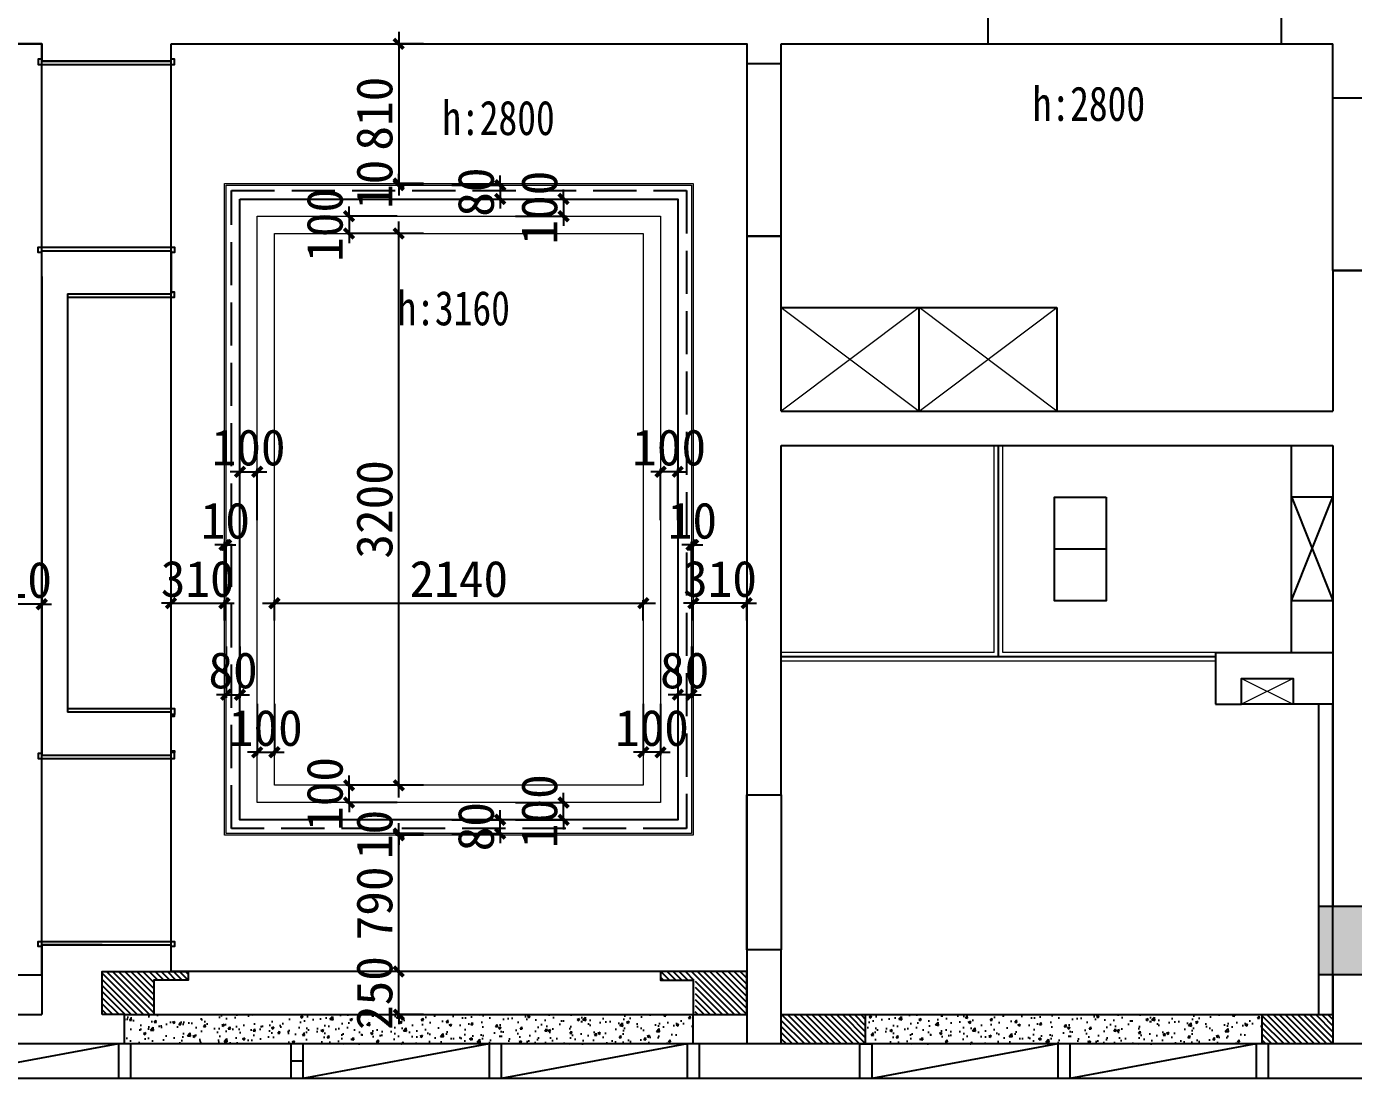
# Model space of a CAD drawing. Header units: millimetres. Extents: x 561810 to 956823, y -438984 to -391712.
# Drawn here: x 721708 to 729406, y -415003 to -408903 of the extents above; entities that cross this region are included whole.
import ezdxf

# ---------------------------------------------------------------- set-up
doc = ezdxf.new("R2010")
doc.units = ezdxf.units.MM
doc.header["$LTSCALE"] = 10
doc.header["$MEASUREMENT"] = 0
doc.linetypes.add('DASH', pattern=[0.35, 0.25, -0.1])
doc.layers.get('0').update_dxf_attribs({"linetype": 'CONTINUOUS'})
doc.layers.get('DEFPOINTS').update_dxf_attribs({"color": 1, "linetype": 'CONTINUOUS'})
for name, color, linetype in [('PUB_HATCH', 144, 'CONTINUOUS'), ('WALL', 7, 'CONTINUOUS'), ('WINDOW', 4, 'CONTINUOUS'), ('填充', 8, 'CONTINUOUS'), ('墙', 7, 'CONTINUOUS')]:
    doc.layers.add(name, color=color, linetype=linetype)
doc.layers.add('家居内线', color=251, linetype='CONTINUOUS', lineweight=13)
doc.layers.add('细线', color=250, linetype='CONTINUOUS', lineweight=5)
doc.styles.add('12', font='', dxfattribs={"width": 0.8})
doc.styles.add('施洛华标注样式', font='')
doc.styles.get('12').set_extended_font_data('SimSun')
doc.styles.get('施洛华标注样式').set_extended_font_data('SimSun')
doc.dimstyles.new('外标尺寸', dxfattribs={"dimscale": 70, "dimtxt": 3, "dimasz": 0.8, "dimexe": 0.25, "dimexo": 1, "dimgap": 0.5, "dimtad": 1, "dimdec": 0, "dimtxsty": '施洛华标注样式', "dimblk": 'ARCHTICK', "dimcen": 1.5, "dimdle": 1, "dimclrd": 250, "dimclre": 250, "dimclrt": 62, "dimadec": 0, "dimazin": 0, "dimtfac": 1, "dimtdec": 0, "dimtix": 1, "dimtmove": 1, "dimatfit": 3, "dimldrblk": 'ARCHTICK', "dimfxl": 0, "dimarcsym": 0})

# ---------------------------------------------------------------- blocks, each defined once
blk = doc.blocks.new('_ARCHTICK')
at = {"color": 0, "linetype": 'ByBlock', "const_width": 0.4}
blk.add_lwpolyline([(-0.5, -0.5), (0.5, 0.5)], dxfattribs=at)
blk = doc.blocks.new('*D301')
at = {"color": 250, "lineweight": -2}
for p, q in [((721486.3, -412346.4), (721486.3, -412235.1)), ((721796.3, -412346.4), (721796.3, -412235.1)), ((721486.3, -412252.6), (721430.3, -412252.6)), ((721796.3, -412252.6), (721486.3, -412252.6)), ((721796.3, -412252.6), (721852.3, -412252.6))]:
    blk.add_line(p, q, dxfattribs=at)
at = {"layer": 'DEFPOINTS', "color": 0}
for p in [(721486.3, -412252.6), (721486.3, -412416.4), (721796.3, -412416.4)]:
    blk.add_point(p, dxfattribs=at)
at = {"color": 250, "lineweight": -2, "xscale": 56, "yscale": 56, "zscale": 56}
blk.add_blockref('_ARCHTICK', (721486.3, -412252.6), dxfattribs=at)
at = {"color": 250, "lineweight": -2, "xscale": 56, "yscale": 56, "zscale": 56, "rotation": 180}
blk.add_blockref('_ARCHTICK', (721796.3, -412252.6), dxfattribs=at)
at = {"color": 62, "insert": (721641.3, -412112.6), "char_height": 210, "attachment_point": 5, "style": '施洛华标注样式'}
blk.add_mtext('310', dxfattribs=at)
blk = doc.blocks.new('*D318')
at = {"color": 250, "lineweight": -2}
for p, q in [((722546.3, -412346.4), (722546.3, -412229.2)), ((722856.3, -412346.4), (722856.3, -412229.2)), ((722546.3, -412246.7), (722490.3, -412246.7)), ((722546.3, -412246.7), (722856.3, -412246.7)), ((722856.3, -412246.7), (722912.3, -412246.7))]:
    blk.add_line(p, q, dxfattribs=at)
at = {"layer": 'DEFPOINTS', "color": 0}
for p in [(722856.3, -412246.7), (722546.3, -412416.4), (722856.3, -412416.4)]:
    blk.add_point(p, dxfattribs=at)
at = {"color": 250, "lineweight": -2, "xscale": 56, "yscale": 56, "zscale": 56}
blk.add_blockref('_ARCHTICK', (722546.3, -412246.7), dxfattribs=at)
at = {"color": 250, "lineweight": -2, "xscale": 56, "yscale": 56, "zscale": 56, "rotation": 180}
blk.add_blockref('_ARCHTICK', (722856.3, -412246.7), dxfattribs=at)
at = {"color": 62, "insert": (722701.3, -412106.7), "char_height": 210, "attachment_point": 5, "style": '施洛华标注样式'}
blk.add_mtext('310', dxfattribs=at)
blk = doc.blocks.new('*D319')
at = {"color": 250, "lineweight": -2}
for p, q in [((722856.3, -411909), (722800.3, -411909)), ((722856.3, -412189), (722856.3, -411891.5)), ((722856.3, -411909), (722866.3, -411909)), ((722866.3, -412189), (722866.3, -411891.5)), ((722866.3, -411909), (722922.3, -411909))]:
    blk.add_line(p, q, dxfattribs=at)
at = {"layer": 'DEFPOINTS', "color": 0}
for p in [(722866.3, -411909), (722856.3, -412416.4), (722866.3, -412416.4)]:
    blk.add_point(p, dxfattribs=at)
at = {"color": 250, "lineweight": -2, "xscale": 56, "yscale": 56, "zscale": 56}
blk.add_blockref('_ARCHTICK', (722856.3, -411909), dxfattribs=at)
at = {"color": 250, "lineweight": -2, "xscale": 56, "yscale": 56, "zscale": 56, "rotation": 180}
blk.add_blockref('_ARCHTICK', (722866.3, -411909), dxfattribs=at)
at = {"color": 62, "insert": (722861.3, -411769), "char_height": 210, "attachment_point": 5, "style": '施洛华标注样式'}
blk.add_mtext('10', dxfattribs=at)
blk = doc.blocks.new('*D320')
at = {"color": 250, "lineweight": -2}
for p, q in [((722866.3, -412497.3), (722866.3, -412794.8)), ((722946.3, -412497.3), (722946.3, -412794.8)), ((722866.3, -412777.3), (722810.3, -412777.3)), ((722866.3, -412777.3), (722946.3, -412777.3)), ((722946.3, -412777.3), (723002.3, -412777.3))]:
    blk.add_line(p, q, dxfattribs=at)
at = {"layer": 'DEFPOINTS', "color": 0}
for p in [(722866.3, -412416.4), (722946.3, -412416.4), (722946.3, -412777.3)]:
    blk.add_point(p, dxfattribs=at)
at = {"color": 250, "lineweight": -2, "xscale": 56, "yscale": 56, "zscale": 56}
blk.add_blockref('_ARCHTICK', (722866.3, -412777.3), dxfattribs=at)
at = {"color": 250, "lineweight": -2, "xscale": 56, "yscale": 56, "zscale": 56, "rotation": 180}
blk.add_blockref('_ARCHTICK', (722946.3, -412777.3), dxfattribs=at)
at = {"color": 62, "insert": (722906.3, -412637.3), "char_height": 210, "attachment_point": 5, "style": '施洛华标注样式'}
blk.add_mtext('80', dxfattribs=at)
blk = doc.blocks.new('*D321')
at = {"color": 250, "lineweight": -2}
for p, q in [((722946.3, -411484.7), (722890.3, -411484.7)), ((722946.3, -411764.7), (722946.3, -411467.2)), ((722946.3, -411484.7), (723046.3, -411484.7)), ((723046.3, -411764.7), (723046.3, -411467.2)), ((723046.3, -411484.7), (723102.3, -411484.7))]:
    blk.add_line(p, q, dxfattribs=at)
at = {"layer": 'DEFPOINTS', "color": 0}
for p in [(723046.3, -411484.7), (722946.3, -412416.4), (723046.3, -412416.4)]:
    blk.add_point(p, dxfattribs=at)
at = {"color": 250, "lineweight": -2, "xscale": 56, "yscale": 56, "zscale": 56}
blk.add_blockref('_ARCHTICK', (722946.3, -411484.7), dxfattribs=at)
at = {"color": 250, "lineweight": -2, "xscale": 56, "yscale": 56, "zscale": 56, "rotation": 180}
blk.add_blockref('_ARCHTICK', (723046.3, -411484.7), dxfattribs=at)
at = {"color": 62, "insert": (722996.3, -411344.7), "char_height": 210, "attachment_point": 5, "style": '施洛华标注样式'}
blk.add_mtext('100', dxfattribs=at)
blk = doc.blocks.new('*D322')
at = {"color": 250, "lineweight": -2}
for p, q in [((723046.3, -412831.1), (723046.3, -413128.6)), ((723146.3, -412831.1), (723146.3, -413128.6)), ((723046.3, -413111.1), (722990.3, -413111.1)), ((723046.3, -413111.1), (723146.3, -413111.1)), ((723146.3, -413111.1), (723202.3, -413111.1))]:
    blk.add_line(p, q, dxfattribs=at)
at = {"layer": 'DEFPOINTS', "color": 0}
for p in [(723046.3, -412416.4), (723146.3, -412416.4), (723146.3, -413111.1)]:
    blk.add_point(p, dxfattribs=at)
at = {"color": 250, "lineweight": -2, "xscale": 56, "yscale": 56, "zscale": 56}
blk.add_blockref('_ARCHTICK', (723046.3, -413111.1), dxfattribs=at)
at = {"color": 250, "lineweight": -2, "xscale": 56, "yscale": 56, "zscale": 56, "rotation": 180}
blk.add_blockref('_ARCHTICK', (723146.3, -413111.1), dxfattribs=at)
at = {"color": 62, "insert": (723096.3, -412971.1), "char_height": 210, "attachment_point": 5, "style": '施洛华标注样式'}
blk.add_mtext('100', dxfattribs=at)
blk = doc.blocks.new('*D323')
at = {"color": 250, "lineweight": -2}
for p, q in [((723146.3, -412346.4), (723146.3, -412229.2)), ((725286.3, -412346.4), (725286.3, -412229.2)), ((723076.3, -412246.7), (725356.3, -412246.7))]:
    blk.add_line(p, q, dxfattribs=at)
at = {"layer": 'DEFPOINTS', "color": 0}
for p in [(725286.3, -412246.7), (723146.3, -412416.4), (725286.3, -412416.4)]:
    blk.add_point(p, dxfattribs=at)
at = {"color": 250, "lineweight": -2, "xscale": 56, "yscale": 56, "zscale": 56, "rotation": 180}
blk.add_blockref('_ARCHTICK', (723146.3, -412246.7), dxfattribs=at)
at = {"color": 250, "lineweight": -2, "xscale": 56, "yscale": 56, "zscale": 56}
blk.add_blockref('_ARCHTICK', (725286.3, -412246.7), dxfattribs=at)
at = {"color": 62, "insert": (724216.3, -412106.7), "char_height": 210, "attachment_point": 5, "style": '施洛华标注样式'}
blk.add_mtext('2140', dxfattribs=at)
blk = doc.blocks.new('*D324')
at = {"color": 250, "lineweight": -2}
for p, q in [((725576.3, -412346.4), (725576.3, -412229.2)), ((725886.3, -412346.4), (725886.3, -412229.2)), ((725576.3, -412246.7), (725520.3, -412246.7)), ((725886.3, -412246.7), (725576.3, -412246.7)), ((725886.3, -412246.7), (725942.3, -412246.7))]:
    blk.add_line(p, q, dxfattribs=at)
at = {"layer": 'DEFPOINTS', "color": 0}
for p in [(725576.3, -412246.7), (725576.3, -412416.4), (725886.3, -412416.4)]:
    blk.add_point(p, dxfattribs=at)
at = {"color": 250, "lineweight": -2, "xscale": 56, "yscale": 56, "zscale": 56}
blk.add_blockref('_ARCHTICK', (725576.3, -412246.7), dxfattribs=at)
at = {"color": 250, "lineweight": -2, "xscale": 56, "yscale": 56, "zscale": 56, "rotation": 180}
blk.add_blockref('_ARCHTICK', (725886.3, -412246.7), dxfattribs=at)
at = {"color": 62, "insert": (725731.3, -412106.7), "char_height": 210, "attachment_point": 5, "style": '施洛华标注样式'}
blk.add_mtext('310', dxfattribs=at)
blk = doc.blocks.new('*D325')
at = {"color": 250, "lineweight": -2}
for p, q in [((725566.3, -411909), (725510.3, -411909)), ((725566.3, -412189), (725566.3, -411891.5)), ((725576.3, -411909), (725566.3, -411909)), ((725576.3, -412189), (725576.3, -411891.5)), ((725576.3, -411909), (725632.3, -411909))]:
    blk.add_line(p, q, dxfattribs=at)
at = {"layer": 'DEFPOINTS', "color": 0}
for p in [(725566.3, -411909), (725566.3, -412416.4), (725576.3, -412416.4)]:
    blk.add_point(p, dxfattribs=at)
at = {"color": 250, "lineweight": -2, "xscale": 56, "yscale": 56, "zscale": 56}
blk.add_blockref('_ARCHTICK', (725566.3, -411909), dxfattribs=at)
at = {"color": 250, "lineweight": -2, "xscale": 56, "yscale": 56, "zscale": 56, "rotation": 180}
blk.add_blockref('_ARCHTICK', (725576.3, -411909), dxfattribs=at)
at = {"color": 62, "insert": (725571.3, -411769), "char_height": 210, "attachment_point": 5, "style": '施洛华标注样式'}
blk.add_mtext('10', dxfattribs=at)
blk = doc.blocks.new('*D326')
at = {"color": 250, "lineweight": -2}
for p, q in [((725486.3, -412497.3), (725486.3, -412794.8)), ((725566.3, -412497.3), (725566.3, -412794.8)), ((725486.3, -412777.3), (725430.3, -412777.3)), ((725566.3, -412777.3), (725486.3, -412777.3)), ((725566.3, -412777.3), (725622.3, -412777.3))]:
    blk.add_line(p, q, dxfattribs=at)
at = {"layer": 'DEFPOINTS', "color": 0}
for p in [(725486.3, -412416.4), (725566.3, -412416.4), (725486.3, -412777.3)]:
    blk.add_point(p, dxfattribs=at)
at = {"color": 250, "lineweight": -2, "xscale": 56, "yscale": 56, "zscale": 56}
blk.add_blockref('_ARCHTICK', (725486.3, -412777.3), dxfattribs=at)
at = {"color": 250, "lineweight": -2, "xscale": 56, "yscale": 56, "zscale": 56, "rotation": 180}
blk.add_blockref('_ARCHTICK', (725566.3, -412777.3), dxfattribs=at)
at = {"color": 62, "insert": (725526.3, -412637.3), "char_height": 210, "attachment_point": 5, "style": '施洛华标注样式'}
blk.add_mtext('80', dxfattribs=at)
blk = doc.blocks.new('*D327')
at = {"color": 250, "lineweight": -2}
for p, q in [((725386.3, -411484.7), (725330.3, -411484.7)), ((725386.3, -411764.7), (725386.3, -411467.2)), ((725486.3, -411484.7), (725386.3, -411484.7)), ((725486.3, -411764.7), (725486.3, -411467.2)), ((725486.3, -411484.7), (725542.3, -411484.7))]:
    blk.add_line(p, q, dxfattribs=at)
at = {"layer": 'DEFPOINTS', "color": 0}
for p in [(725386.3, -411484.7), (725386.3, -412416.4), (725486.3, -412416.4)]:
    blk.add_point(p, dxfattribs=at)
at = {"color": 250, "lineweight": -2, "xscale": 56, "yscale": 56, "zscale": 56}
blk.add_blockref('_ARCHTICK', (725386.3, -411484.7), dxfattribs=at)
at = {"color": 250, "lineweight": -2, "xscale": 56, "yscale": 56, "zscale": 56, "rotation": 180}
blk.add_blockref('_ARCHTICK', (725486.3, -411484.7), dxfattribs=at)
at = {"color": 62, "insert": (725436.3, -411344.7), "char_height": 210, "attachment_point": 5, "style": '施洛华标注样式'}
blk.add_mtext('100', dxfattribs=at)
blk = doc.blocks.new('*D328')
at = {"color": 250, "lineweight": -2}
for p, q in [((725286.3, -412831.1), (725286.3, -413128.6)), ((725386.3, -412831.1), (725386.3, -413128.6)), ((725286.3, -413111.1), (725230.3, -413111.1)), ((725386.3, -413111.1), (725286.3, -413111.1)), ((725386.3, -413111.1), (725442.3, -413111.1))]:
    blk.add_line(p, q, dxfattribs=at)
at = {"layer": 'DEFPOINTS', "color": 0}
for p in [(725286.3, -412416.4), (725386.3, -412416.4), (725286.3, -413111.1)]:
    blk.add_point(p, dxfattribs=at)
at = {"color": 250, "lineweight": -2, "xscale": 56, "yscale": 56, "zscale": 56}
blk.add_blockref('_ARCHTICK', (725286.3, -413111.1), dxfattribs=at)
at = {"color": 250, "lineweight": -2, "xscale": 56, "yscale": 56, "zscale": 56, "rotation": 180}
blk.add_blockref('_ARCHTICK', (725386.3, -413111.1), dxfattribs=at)
at = {"color": 62, "insert": (725336.3, -412971.1), "char_height": 210, "attachment_point": 5, "style": '施洛华标注样式'}
blk.add_mtext('100', dxfattribs=at)
blk = doc.blocks.new('*D329')
at = {"color": 250, "lineweight": -2}
for p, q in [((724010.8, -414382.8), (723849.9, -414382.8)), ((723867.4, -414382.8), (723867.4, -414326.8)), ((723867.4, -414632.8), (723867.4, -414382.8)), ((724010.8, -414632.8), (723849.9, -414632.8)), ((723867.4, -414632.8), (723867.4, -414688.8))]:
    blk.add_line(p, q, dxfattribs=at)
at = {"layer": 'DEFPOINTS', "color": 0}
for p in [(723867.4, -414382.8), (724080.8, -414382.8), (724080.8, -414632.8)]:
    blk.add_point(p, dxfattribs=at)
at = {"color": 250, "lineweight": -2, "xscale": 56, "yscale": 56, "zscale": 56}
for p, rotation in [((723867.4, -414382.8), 270), ((723867.4, -414632.8), 90)]:
    blk.add_blockref('_ARCHTICK', p, dxfattribs=dict(at, rotation=rotation))
at = {"color": 62, "insert": (723727.4, -414507.8), "char_height": 210, "attachment_point": 5, "rotation": 90, "style": '施洛华标注样式'}
blk.add_mtext('250', dxfattribs=at)
blk = doc.blocks.new('*D330')
at = {"color": 250, "lineweight": -2}
for p, q in [((723867.4, -414452.8), (723867.4, -413522.8)), ((724010.8, -413592.8), (723849.9, -413592.8)), ((724010.8, -414382.8), (723849.9, -414382.8))]:
    blk.add_line(p, q, dxfattribs=at)
at = {"layer": 'DEFPOINTS', "color": 0}
for p in [(723867.4, -413592.8), (724080.8, -413592.8), (724080.8, -414382.8)]:
    blk.add_point(p, dxfattribs=at)
at = {"color": 250, "lineweight": -2, "xscale": 56, "yscale": 56, "zscale": 56}
for p, rotation in [((723867.4, -413592.8), 90), ((723867.4, -414382.8), 270)]:
    blk.add_blockref('_ARCHTICK', p, dxfattribs=dict(at, rotation=rotation))
at = {"color": 62, "insert": (723727.4, -413987.8), "char_height": 210, "attachment_point": 5, "rotation": 90, "style": '施洛华标注样式'}
blk.add_mtext('790', dxfattribs=at)
blk = doc.blocks.new('*D331')
at = {"color": 250, "lineweight": -2}
for p, q in [((723867.4, -413582.8), (723867.4, -413526.8)), ((724010.8, -413582.8), (723849.9, -413582.8)), ((724010.8, -413592.8), (723849.9, -413592.8)), ((723867.4, -413592.8), (723867.4, -413582.8)), ((723867.4, -413592.8), (723867.4, -413648.8))]:
    blk.add_line(p, q, dxfattribs=at)
at = {"layer": 'DEFPOINTS', "color": 0}
for p in [(723867.4, -413582.8), (724080.8, -413582.8), (724080.8, -413592.8)]:
    blk.add_point(p, dxfattribs=at)
at = {"color": 250, "lineweight": -2, "xscale": 56, "yscale": 56, "zscale": 56}
for p, rotation in [((723867.4, -413582.8), 270), ((723867.4, -413592.8), 90)]:
    blk.add_blockref('_ARCHTICK', p, dxfattribs=dict(at, rotation=rotation))
at = {"color": 62, "insert": (723727.4, -413587.8), "char_height": 210, "attachment_point": 5, "rotation": 90, "style": '施洛华标注样式'}
blk.add_mtext('10', dxfattribs=at)
blk = doc.blocks.new('*D332')
at = {"color": 250, "lineweight": -2}
for p, q in [((724455.8, -413502.8), (724455.8, -413446.8)), ((724175.8, -413502.8), (724473.3, -413502.8)), ((724455.8, -413582.8), (724455.8, -413502.8)), ((724175.8, -413582.8), (724473.3, -413582.8)), ((724455.8, -413582.8), (724455.8, -413638.8))]:
    blk.add_line(p, q, dxfattribs=at)
at = {"layer": 'DEFPOINTS', "color": 0}
for p in [(724080.8, -413502.8), (724455.8, -413502.8), (724080.8, -413582.8)]:
    blk.add_point(p, dxfattribs=at)
at = {"color": 250, "lineweight": -2, "xscale": 56, "yscale": 56, "zscale": 56}
for p, rotation in [((724455.8, -413502.8), 270), ((724455.8, -413582.8), 90)]:
    blk.add_blockref('_ARCHTICK', p, dxfattribs=dict(at, rotation=rotation))
at = {"color": 62, "insert": (724315.8, -413542.8), "char_height": 210, "attachment_point": 5, "rotation": 90, "style": '施洛华标注样式'}
blk.add_mtext('80', dxfattribs=at)
blk = doc.blocks.new('*D333')
at = {"color": 250, "lineweight": -2}
for p, q in [((724823.9, -413402.8), (724823.9, -413346.8)), ((724543.9, -413402.8), (724841.4, -413402.8)), ((724823.9, -413502.8), (724823.9, -413402.8)), ((724543.9, -413502.8), (724841.4, -413502.8)), ((724823.9, -413502.8), (724823.9, -413558.8))]:
    blk.add_line(p, q, dxfattribs=at)
at = {"layer": 'DEFPOINTS', "color": 0}
for p in [(724080.8, -413402.8), (724823.9, -413402.8), (724080.8, -413502.8)]:
    blk.add_point(p, dxfattribs=at)
at = {"color": 250, "lineweight": -2, "xscale": 56, "yscale": 56, "zscale": 56}
for p, rotation in [((724823.9, -413402.8), 270), ((724823.9, -413502.8), 90)]:
    blk.add_blockref('_ARCHTICK', p, dxfattribs=dict(at, rotation=rotation))
at = {"color": 62, "insert": (724683.9, -413452.8), "char_height": 210, "attachment_point": 5, "rotation": 90, "style": '施洛华标注样式'}
blk.add_mtext('100', dxfattribs=at)
blk = doc.blocks.new('*D334')
at = {"color": 250, "lineweight": -2}
for p, q in [((723859.1, -413302.8), (723561.6, -413302.8)), ((723579.1, -413302.8), (723579.1, -413246.8)), ((723579.1, -413402.8), (723579.1, -413302.8)), ((723859.1, -413402.8), (723561.6, -413402.8)), ((723579.1, -413402.8), (723579.1, -413458.8))]:
    blk.add_line(p, q, dxfattribs=at)
at = {"layer": 'DEFPOINTS', "color": 0}
for p in [(723579.1, -413302.8), (724080.8, -413302.8), (724080.8, -413402.8)]:
    blk.add_point(p, dxfattribs=at)
at = {"color": 250, "lineweight": -2, "xscale": 56, "yscale": 56, "zscale": 56}
for p, rotation in [((723579.1, -413302.8), 270), ((723579.1, -413402.8), 90)]:
    blk.add_blockref('_ARCHTICK', p, dxfattribs=dict(at, rotation=rotation))
at = {"color": 62, "insert": (723439.1, -413352.8), "char_height": 210, "attachment_point": 5, "rotation": 90, "style": '施洛华标注样式'}
blk.add_mtext('100', dxfattribs=at)
blk = doc.blocks.new('*D335')
at = {"color": 250, "lineweight": -2}
for p, q in [((723867.4, -413372.8), (723867.4, -410032.8)), ((724010.8, -410102.8), (723849.9, -410102.8)), ((724010.8, -413302.8), (723849.9, -413302.8))]:
    blk.add_line(p, q, dxfattribs=at)
at = {"layer": 'DEFPOINTS', "color": 0}
for p in [(723867.4, -410102.8), (724080.8, -410102.8), (724080.8, -413302.8)]:
    blk.add_point(p, dxfattribs=at)
at = {"color": 250, "lineweight": -2, "xscale": 56, "yscale": 56, "zscale": 56}
for p, rotation in [((723867.4, -410102.8), 90), ((723867.4, -413302.8), 270)]:
    blk.add_blockref('_ARCHTICK', p, dxfattribs=dict(at, rotation=rotation))
at = {"color": 62, "insert": (723727.4, -411702.8), "char_height": 210, "attachment_point": 5, "rotation": 90, "style": '施洛华标注样式'}
blk.add_mtext('3200', dxfattribs=at)
blk = doc.blocks.new('*D336')
at = {"color": 250, "lineweight": -2}
for p, q in [((723867.4, -408932.8), (723867.4, -409882.8)), ((724010.8, -409002.8), (723849.9, -409002.8)), ((724010.8, -409812.8), (723849.9, -409812.8))]:
    blk.add_line(p, q, dxfattribs=at)
at = {"layer": 'DEFPOINTS', "color": 0}
for p in [(724080.8, -409002.8), (723867.4, -409812.8), (724080.8, -409812.8)]:
    blk.add_point(p, dxfattribs=at)
at = {"color": 250, "lineweight": -2, "xscale": 56, "yscale": 56, "zscale": 56}
for p, rotation in [((723867.4, -409002.8), 90), ((723867.4, -409812.8), 270)]:
    blk.add_blockref('_ARCHTICK', p, dxfattribs=dict(at, rotation=rotation))
at = {"color": 62, "insert": (723727.4, -409407.8), "char_height": 210, "attachment_point": 5, "rotation": 90, "style": '施洛华标注样式'}
blk.add_mtext('810', dxfattribs=at)
blk = doc.blocks.new('*D337')
at = {"color": 250, "lineweight": -2}
for p, q in [((723867.4, -409812.8), (723867.4, -409756.8)), ((724010.8, -409812.8), (723849.9, -409812.8)), ((724010.8, -409822.8), (723849.9, -409822.8)), ((723867.4, -409812.8), (723867.4, -409822.8)), ((723867.4, -409822.8), (723867.4, -409878.8))]:
    blk.add_line(p, q, dxfattribs=at)
at = {"layer": 'DEFPOINTS', "color": 0}
for p in [(723867.4, -409822.8), (724080.8, -409812.8), (724080.8, -409822.8)]:
    blk.add_point(p, dxfattribs=at)
at = {"color": 250, "lineweight": -2, "xscale": 56, "yscale": 56, "zscale": 56}
for p, rotation in [((723867.4, -409812.8), 270), ((723867.4, -409822.8), 90)]:
    blk.add_blockref('_ARCHTICK', p, dxfattribs=dict(at, rotation=rotation))
at = {"color": 62, "insert": (723727.4, -409817.8), "char_height": 210, "attachment_point": 5, "rotation": 90, "style": '施洛华标注样式'}
blk.add_mtext('10', dxfattribs=at)
blk = doc.blocks.new('*D338')
at = {"color": 250, "lineweight": -2}
for p, q in [((724455.8, -409822.8), (724455.8, -409766.8)), ((724175.8, -409822.8), (724473.3, -409822.8)), ((724455.8, -409822.8), (724455.8, -409902.8)), ((724175.8, -409902.8), (724473.3, -409902.8)), ((724455.8, -409902.8), (724455.8, -409958.8))]:
    blk.add_line(p, q, dxfattribs=at)
at = {"layer": 'DEFPOINTS', "color": 0}
for p in [(724080.8, -409822.8), (724080.8, -409902.8), (724455.8, -409902.8)]:
    blk.add_point(p, dxfattribs=at)
at = {"color": 250, "lineweight": -2, "xscale": 56, "yscale": 56, "zscale": 56}
for p, rotation in [((724455.8, -409822.8), 270), ((724455.8, -409902.8), 90)]:
    blk.add_blockref('_ARCHTICK', p, dxfattribs=dict(at, rotation=rotation))
at = {"color": 62, "insert": (724315.8, -409862.8), "char_height": 210, "attachment_point": 5, "rotation": 90, "style": '施洛华标注样式'}
blk.add_mtext('80', dxfattribs=at)
blk = doc.blocks.new('*D339')
at = {"color": 250, "lineweight": -2}
for p, q in [((724823.9, -409902.8), (724823.9, -409846.8)), ((724543.9, -409902.8), (724841.4, -409902.8)), ((724823.9, -409902.8), (724823.9, -410002.8)), ((724543.9, -410002.8), (724841.4, -410002.8)), ((724823.9, -410002.8), (724823.9, -410058.8))]:
    blk.add_line(p, q, dxfattribs=at)
at = {"layer": 'DEFPOINTS', "color": 0}
for p in [(724080.8, -409902.8), (724080.8, -410002.8), (724823.9, -410002.8)]:
    blk.add_point(p, dxfattribs=at)
at = {"color": 250, "lineweight": -2, "xscale": 56, "yscale": 56, "zscale": 56}
for p, rotation in [((724823.9, -409902.8), 270), ((724823.9, -410002.8), 90)]:
    blk.add_blockref('_ARCHTICK', p, dxfattribs=dict(at, rotation=rotation))
at = {"color": 62, "insert": (724683.9, -409952.8), "char_height": 210, "attachment_point": 5, "rotation": 90, "style": '施洛华标注样式'}
blk.add_mtext('100', dxfattribs=at)
blk = doc.blocks.new('*D340')
at = {"color": 250, "lineweight": -2}
for p, q in [((723859.1, -410002.8), (723561.6, -410002.8)), ((723579.1, -410002.8), (723579.1, -409946.8)), ((723579.1, -410002.8), (723579.1, -410102.8)), ((723859.1, -410102.8), (723561.6, -410102.8)), ((723579.1, -410102.8), (723579.1, -410158.8))]:
    blk.add_line(p, q, dxfattribs=at)
at = {"layer": 'DEFPOINTS', "color": 0}
for p in [(724080.8, -410002.8), (723579.1, -410102.8), (724080.8, -410102.8)]:
    blk.add_point(p, dxfattribs=at)
at = {"color": 250, "lineweight": -2, "xscale": 56, "yscale": 56, "zscale": 56}
for p, rotation in [((723579.1, -410002.8), 270), ((723579.1, -410102.8), 90)]:
    blk.add_blockref('_ARCHTICK', p, dxfattribs=dict(at, rotation=rotation))
at = {"color": 62, "insert": (723439.1, -410052.8), "char_height": 210, "attachment_point": 5, "rotation": 90, "style": '施洛华标注样式'}
blk.add_mtext('100', dxfattribs=at)

msp = doc.modelspace()

# ---------------------------------------------------------------- hatches: boundary and pattern name
h = msp.add_hatch()
h.set_pattern_fill('ANSI31', color=250, scale=200, angle=-90, style=0)
h.set_pattern_definition([(315, (725886.275, -414632.755), (17.67767, 17.67767), [])])
h.paths.add_polyline_path([(722446.3, -414432.8), (722646.3, -414432.8), (722646.3, -414382.8), (722146.3, -414382.8), (722146.3, -414632.8), (722446.3, -414632.8)])
h.paths.add_polyline_path([(725886.3, -414382.8), (725386.3, -414382.8), (725386.3, -414432.8), (725586.3, -414432.8), (725586.3, -414632.8), (725886.3, -414632.8)])
h = msp.add_hatch()
h.set_pattern_fill('AR-CONC', color=250, scale=20, style=0)
h.set_pattern_definition([(50, (725576.28, -414802.76), (143.452, -12.5504), [15, -165]), (355, (725576.28, -414802.76), (-27.75, 150.4384), [12, -132]), (100.4514, (725588.23, -414803.8), (115.702, 137.888), [12.748, -140.2284]), (46.184, (725576.28, -414762.76), (213.448, -33.104), [22.5, -247.5]), (96.6356, (725594.06, -414765.51), (186.933, 194.824), [19.122, -210.343]), (351.184, (725576.28, -414762.76), (186.932, 194.824), [18, -198]), (21, (725596.28, -414772.76), (119.3814, -80.5238), [15, -165]), (326, (725596.28, -414772.76), (48.663, 145.03), [12, -132]), (71.4514, (725606.22, -414779.47), (168.0445, 64.506), [12.748, -140.2284]), (37.5, (725576.275, -414802.755), (2.432, 66.5788), [0, -130.4, 0, -134, 0, -132.5]), (7.5, (725576.275, -414802.755), (52.6139, 78.8823), [0, -76.4, 0, -127.4, 0, -50.5]), (327.5, (725531.675, -414802.755), (106.7645, -4.511), [0, -50, 0, -156, 0, -207]), (317.5, (725511.68, -414802.755), (116.6372, 20.021), [0, -65, 0, -103.6, 0, -147])])
h.paths.add_polyline_path([(725576.3, -414802.8), (725576.3, -414632.8), (722276.3, -414632.8), (722276.3, -414802.8), (722311.3, -414802.8)])
h = msp.add_hatch()
h.set_pattern_fill('ANSI31', color=250, scale=200, angle=-90, style=0)
h.set_pattern_definition([(315, (726576.275, -414802.755), (17.6777, 17.6777), [])])
h.paths.add_polyline_path([(726086.3, -414632.8), (726086.3, -414802.8), (726576.3, -414802.8), (726576.3, -414632.8)])
h = msp.add_hatch()
h.set_pattern_fill('AR-CONC', color=250, scale=20, style=0)
h.set_pattern_definition([(50, (728876.28, -414802.76), (143.452, -12.5504), [15, -165]), (355, (728876.28, -414802.76), (-27.75, 150.438), [12, -132]), (100.4514, (728888.23, -414803.8), (115.702, 137.888), [12.748, -140.228]), (46.184, (728876.28, -414762.76), (213.448, -33.104), [22.5, -247.5]), (96.636, (728894.06, -414765.51), (186.933, 194.824), [19.122, -210.343]), (351.184, (728876.28, -414762.76), (186.932, 194.824), [18, -198]), (21, (728896.28, -414772.76), (119.3814, -80.524), [15, -165]), (326, (728896.28, -414772.76), (48.663, 145.03), [12, -132]), (71.4514, (728906.22, -414779.47), (168.0445, 64.506), [12.748, -140.228]), (37.5, (728876.275, -414802.755), (2.432, 66.5788), [0, -130.4, 0, -134, 0, -132.5]), (7.5, (728876.275, -414802.755), (52.614, 78.8823), [0, -76.4, 0, -127.4, 0, -50.5]), (327.5, (728831.675, -414802.755), (106.7645, -4.511), [0, -50, 0, -156, 0, -207]), (317.5, (728811.68, -414802.755), (116.6372, 20.021), [0, -65, 0, -103.6, 0, -147])])
h.paths.add_polyline_path([(726576.3, -414632.8), (726576.3, -414802.8), (726611.3, -414802.8), (728876.3, -414802.8), (728876.3, -414632.8)])
h = msp.add_hatch()
h.set_pattern_fill('ANSI31', color=250, scale=200, angle=-90, style=0)
h.set_pattern_definition([(315, (729286.275, -414802.755), (17.6777, 17.6777), [])])
h.paths.add_polyline_path([(728876.3, -414632.8), (728876.3, -414802.8), (728911.3, -414802.8), (729286.3, -414802.8), (729286.3, -414632.8)])
at = {"layer": 'PUB_HATCH'}
h = msp.add_hatch(color=256, dxfattribs=at)
h.paths.add_polyline_path([(729206.3, -414402.8), (729206.3, -414002.8), (729606.3, -414002.8), (729606.3, -414402.8)])
h.paths.add_polyline_path([(717346.3, -414402.8), (717346.3, -414002.8), (717746.3, -414002.8), (717746.3, -414402.8)])
h.paths.add_polyline_path([(717346.3, -409202.8), (717346.3, -408802.8), (717746.3, -408802.8), (717746.3, -409202.8)])
h.paths.add_polyline_path([(717346.3, -402742.8), (717346.3, -402342.8), (717746.3, -402342.8), (717746.3, -402742.8)])
h.paths.add_polyline_path([(753056.3, -402742.8), (753056.3, -402342.8), (753456.3, -402342.8), (753456.3, -402742.8)])
h.paths.add_polyline_path([(753056.3, -409202.8), (753056.3, -408802.8), (753456.3, -408802.8), (753456.3, -409202.8)])
h.paths.add_polyline_path([(753056.3, -414402.8), (753056.3, -414002.8), (753456.3, -414002.8), (753456.3, -414402.8)])
h.paths.add_polyline_path([(741196.3, -414402.8), (741196.3, -414002.8), (741596.3, -414002.8), (741596.3, -414402.8)])

# ---------------------------------------------------------------- linework, layer by layer
for p, q in [((729046.3, -412532.8), (729046.3, -411332.8)), ((728606.3, -412532.8), (728606.3, -412832.8)), ((729206.3, -414632.8), (729206.3, -412832.8))]:
    msp.add_line(p, q)
at = {"color": 1}
for p, q in [((722241.3, -414802.8), (721161.3, -415002.8)), ((722241.3, -414802.8), (722241.3, -415002.8)), ((722311.3, -414802.8), (722311.3, -415002.8)), ((723241.3, -414802.8), (723241.3, -415002.8)), ((723311.3, -414802.8), (723311.3, -415002.8)), ((724391.3, -414802.8), (723311.3, -415002.8)), ((724391.3, -414802.8), (724391.3, -415002.8)), ((724461.3, -414802.8), (724461.3, -415002.8)), ((725541.3, -414802.8), (724461.3, -415002.8)), ((725541.3, -414802.8), (725541.3, -415002.8)), ((725611.3, -414802.8), (725611.3, -415002.8)), ((726541.3, -414802.8), (726541.3, -415002.8)), ((726611.3, -414802.8), (726611.3, -415002.8)), ((727691.3, -414802.8), (726611.3, -415002.8)), ((727691.3, -414802.8), (727691.3, -415002.8)), ((727761.3, -414802.8), (727761.3, -415002.8)), ((728841.3, -414802.8), (727761.3, -415002.8)), ((728841.3, -414802.8), (728841.3, -415002.8)), ((728911.3, -414802.8), (728841.3, -414802.8)), ((728911.3, -414802.8), (728911.3, -415002.8)), ((723311.3, -414902.8), (723241.3, -414902.8))]:
    msp.add_line(p, q, dxfattribs=at)
for points in [[(728606.3, -412532.8), (729286.3, -412532.8), (729286.3, -412832.8), (729056.3, -412832.8)], [(728606.3, -412832.8), (728756.3, -412832.8), (728756.3, -412682.8), (729056.3, -412682.8), (729056.3, -412832.8)]]:
    msp.add_lwpolyline(points)
for points in [[(722311.3, -414802.8), (722241.3, -414802.8)], [(725611.3, -414802.8), (725541.3, -414802.8)], [(726541.3, -414802.8), (726611.3, -414802.8)]]:
    msp.add_lwpolyline(points, dxfattribs=at)
at = {"layer": 'WALL'}
for p, q in [((727286.6, -409002.8), (727286.6, -408802.8)), ((728986.6, -408802.8), (728986.6, -409002.8)), ((717746.3, -409002.8), (721796.3, -409002.8)), ((721796.3, -409002.8), (721796.3, -409102.8)), ((722546.3, -409102.8), (722546.3, -409002.8)), ((722546.3, -409002.8), (725886.3, -409002.8)), ((725886.3, -409002.8), (725886.3, -409117.8)), ((726086.3, -409002.8), (727286.6, -409002.8)), ((726086.3, -409117.8), (726086.3, -409002.8)), ((728986.6, -409002.8), (729286.3, -409002.8)), ((729286.3, -409317.8), (729286.3, -409002.8)), ((721796.3, -409102.8), (722546.3, -409102.8)), ((722546.3, -409102.8), (721796.3, -409102.8)), ((725886.3, -409117.8), (726086.3, -409117.8)), ((729486.3, -409317.8), (729286.3, -409317.8)), ((726086.3, -410117.8), (725886.3, -410117.8)), ((725886.3, -410117.8), (726086.3, -410117.8)), ((725886.3, -410117.8), (725886.3, -413357.8)), ((726086.3, -411132.8), (726086.3, -410117.8)), ((721796.3, -410352.8), (721796.3, -412977.8)), ((729286.3, -410317.8), (729286.3, -411132.8)), ((729286.3, -410317.8), (729486.3, -410317.8)), ((729486.3, -410317.8), (729286.3, -410317.8)), ((721946.3, -410452.8), (721946.3, -412877.8)), ((721946.3, -410452.8), (722546.3, -410452.8)), ((729286.3, -410532.8), (729286.3, -411132.8)), ((726086.3, -411132.8), (729286.3, -411132.8)), ((726086.3, -413357.8), (726086.3, -411332.8)), ((726086.3, -411332.8), (729286.3, -411332.8)), ((729286.3, -411332.8), (729286.3, -414002.8)), ((722546.3, -412977.8), (722546.3, -412977.8)), ((722546.3, -412977.8), (722546.3, -412977.8)), ((725886.3, -413357.8), (726086.3, -413357.8)), ((722146.3, -414227.8), (721796.3, -414227.8)), ((721796.3, -414227.8), (721796.3, -414632.8)), ((721796.3, -414227.8), (722546.3, -414227.8)), ((722546.3, -414382.8), (722546.3, -414227.8)), ((726086.3, -414257.8), (725886.3, -414257.8)), ((725886.3, -414257.8), (725886.3, -414802.8)), ((726086.3, -414802.8), (726086.3, -414257.8)), ((722146.3, -414632.8), (722146.3, -414382.8)), ((729286.3, -414402.8), (729286.3, -414802.8)), ((721126.3, -414632.8), (721796.3, -414632.8)), ((722276.3, -414632.8), (722146.3, -414632.8)), ((725576.3, -414632.8), (725886.3, -414632.8)), ((726086.3, -414632.8), (729286.3, -414632.8)), ((728876.3, -414802.8), (728876.3, -414632.8))]:
    msp.add_line(p, q, dxfattribs=at)
for points in [[(721796.3, -410352.8), (721796.3, -410202.8), (722546.3, -410202.8), (722546.3, -410452.8)], [(721796.3, -412977.8), (721796.3, -413127.8), (722546.3, -413127.8), (722546.3, -412877.8), (721946.3, -412877.8)], [(729206.3, -414402.8), (729206.3, -414002.8), (729606.3, -414002.8), (729606.3, -414402.8), (729206.3, -414402.8)], [(725576.3, -414802.8), (725576.3, -414632.8)], [(726576.3, -414802.8), (726576.3, -414632.8)]]:
    msp.add_lwpolyline(points, dxfattribs=at)
at = {"layer": 'WINDOW'}
for p, q in [((727346.3, -412557.8), (727346.3, -411332.8)), ((728606.3, -412557.8), (726086.3, -412557.8)), ((753906.3, -414802.8), (716906.3, -414802.8)), ((754026.3, -415002.8), (716706.3, -415002.8))]:
    msp.add_line(p, q, dxfattribs=at)
at = {"layer": '填充', "color": 142, "ltscale": 0.01}
for p, q in [((727286.6, -409002.8), (728986.6, -409002.8)), ((726086.3, -410117.8), (726086.3, -409117.8)), ((729286.3, -410317.8), (729286.3, -409317.8)), ((726086.3, -410532.8), (727686.3, -410532.8)), ((726886.3, -411132.8), (726886.3, -410532.8)), ((727686.3, -410532.8), (727686.3, -411132.8)), ((729046.3, -411630.3), (729286.3, -411630.3)), ((729046.3, -412230.3), (729286.3, -412230.3)), ((729286.3, -414632.8), (729286.3, -412832.8)), ((726086.3, -413357.8), (726086.3, -414257.8)), ((722276.3, -414632.8), (725576.3, -414632.8))]:
    msp.add_line(p, q, dxfattribs=at)
for points in [[(718046.3, -414402.8), (721796.3, -414402.8), (721796.3, -409002.8), (718046.3, -409002.8), (718046.3, -409502.8), (717346.3, -409502.8), (717346.3, -413902.8), (718046.3, -413902.8), (718046.3, -414402.8)], [(721796.3, -409092.8), (721776, -409092.8), (721776, -409122.8), (722566.3, -409122.8), (722566.3, -409092.3), (722546.3, -409092.3)], [(721796.3, -410212.8), (721776, -410212.8), (721776, -410182.8), (722566.3, -410182.8), (722566.3, -410213.2), (722546.3, -410213.2)], [(721946.3, -410472.8), (722566.3, -410472.8), (722566.3, -410442.3), (722546.3, -410442.3)], [(729056.3, -412832.8), (728756.3, -412832.8)], [(721946.3, -412857.8), (722566.3, -412857.8), (722566.3, -412892.2), (722546.3, -412892.2)], [(721796.3, -413117.8), (721776, -413117.8), (721776, -413147.8), (722566.3, -413147.8), (722566.3, -413113.3), (722546.3, -413113.3)], [(721796.3, -414237.8), (721776, -414237.8), (721776, -414207.8), (722566.3, -414207.8), (722566.3, -414238.2), (722546.3, -414238.2)], [(722146.3, -414632.8), (722146.3, -414382.8), (722646.3, -414382.8), (722646.3, -414432.8), (722446.3, -414432.8), (722446.3, -414632.8)], [(725886.3, -414632.8), (725886.3, -414382.8), (725386.3, -414382.8), (725386.3, -414432.8), (725576.3, -414432.8), (725576.3, -414632.8)], [(722276.3, -414802.8), (722276.3, -414632.8)]]:
    msp.add_lwpolyline(points, dxfattribs=at)
for points in [[(722546.3, -409002.8), (725886.3, -409002.8), (725886.3, -414382.8), (722546.3, -414382.8)], [(722946.3, -409902.8), (725486.3, -409902.8), (725486.3, -413502.8), (722946.3, -413502.8)], [(727971.3, -411632.8), (727971.3, -412232.8), (727671.3, -412232.8), (727671.3, -411632.8)], [(722546.3, -412902.2), (722566.3, -412902.2), (722566.3, -412892.2), (722546.3, -412892.2)], [(722546.3, -413103.3), (722566.3, -413103.3), (722566.3, -413113.3), (722546.3, -413113.3)]]:
    msp.add_lwpolyline(points, close=True, dxfattribs=at)
at = {"layer": '填充', "color": 2, "linetype": 'DASH', "ltscale": 100}
msp.add_lwpolyline([(722896.3, -409852.8), (725536.3, -409852.8), (725536.3, -413552.8), (722896.3, -413552.8)], close=True, dxfattribs=at)
at = {"layer": '墙', "color": 250}
for p, q in [((725886.3, -409117.8), (725886.3, -410117.8)), ((729046.3, -411630.3), (729286.3, -412230.3)), ((729046.3, -412230.3), (729286.3, -411630.3)), ((727971.3, -411932.8), (727671.3, -411932.8)), ((725886.3, -414257.8), (725886.3, -413357.8))]:
    msp.add_line(p, q, dxfattribs=at)
at = {"layer": '家居内线', "color": 251}
for p, q in [((729056.3, -412682.8), (728756.3, -412832.8)), ((728756.3, -412682.8), (729056.3, -412832.8))]:
    msp.add_line(p, q, dxfattribs=at)
at = {"layer": '细线'}
for p, q in [((727321.3, -412532.8), (727321.3, -411332.8)), ((727371.3, -412532.8), (727371.3, -411332.8)), ((727321.3, -412532.8), (726086.3, -412532.8)), ((728606.3, -412532.8), (727371.3, -412532.8)), ((728606.3, -412582.8), (726086.3, -412582.8))]:
    msp.add_line(p, q, dxfattribs=at)
at = {"layer": '细线', "color": 250, "lineweight": 5}
for points in [[(722856.3, -409812.8), (725576.3, -409812.8), (725576.3, -413592.8), (722856.3, -413592.8)], [(722866.3, -409822.8), (725566.3, -409822.8), (725566.3, -413582.8), (722866.3, -413582.8)], [(723046.3, -410002.8), (725386.3, -410002.8), (725386.3, -413402.8), (723046.3, -413402.8)], [(723146.3, -410102.8), (725286.3, -410102.8), (725286.3, -413302.8), (723146.3, -413302.8)]]:
    msp.add_lwpolyline(points, close=True, dxfattribs=at)
at = {"layer": '细线'}
for points in [[(726086.3, -410532.8), (726886.3, -411132.8), (727686.3, -410532.8)], [(727686.3, -411132.8), (726886.3, -410532.8), (726086.3, -411132.8)]]:
    msp.add_lwpolyline(points, dxfattribs=at)

# ---------------------------------------------------------------- texts
at = {"layer": '填充', "color": 142, "ltscale": 0.01, "style": '12', "width": 0.8}
for s, p in [('h:2800', (727544.8, -409450)), ('h:2800', (724119.6, -409532.1)), ('h:3160', (723859.5, -410635.5))]:
    msp.add_text(s, height=200, dxfattribs=at).set_placement(p)

# ---------------------------------------------------------------- dimensions: what is measured, and where the dimension line sits
at = {"color": 1}
for base, p1, p2, angle, picture, middle in [((723867.4, -409812.8), (724080.8, -409002.8), (724080.8, -409812.8), 270, '*D336', (723727.4, -409407.8)), ((723867.4, -409822.8), (724080.8, -409812.8), (724080.8, -409822.8), 270, '*D337', (723727.4, -409817.8)), ((724455.8, -409902.8), (724080.8, -409822.8), (724080.8, -409902.8), 270, '*D338', (724315.8, -409862.8)), ((724823.9, -410002.8), (724080.8, -409902.8), (724080.8, -410002.8), 270, '*D339', (724683.9, -409952.8)), ((723579.1, -410102.8), (724080.8, -410002.8), (724080.8, -410102.8), 270, '*D340', (723439.1, -410052.8)), ((723867.4, -410102.8), (724080.8, -413302.8), (724080.8, -410102.8), 90, '*D335', (723727.4, -411702.8)), ((725386.3, -411484.7), (725486.3, -412416.4), (725386.3, -412416.4), 180, '*D327', (725436.3, -411344.7)), ((725566.3, -411909), (725576.3, -412416.4), (725566.3, -412416.4), 180, '*D325', (725571.3, -411769)), ((721486.3, -412252.6), (721796.3, -412416.4), (721486.3, -412416.4), 180, '*D301', (721641.3, -412112.6)), ((725576.3, -412246.7), (725886.3, -412416.4), (725576.3, -412416.4), 180, '*D324', (725731.3, -412106.7)), ((725286.3, -413111.1), (725386.3, -412416.4), (725286.3, -412416.4), 180, '*D328', (725336.3, -412971.1)), ((725486.3, -412777.3), (725566.3, -412416.4), (725486.3, -412416.4), 180, '*D326', (725526.3, -412637.3)), ((723579.1, -413302.8), (724080.8, -413402.8), (724080.8, -413302.8), 90, '*D334', (723439.1, -413352.8)), ((724823.9, -413402.8), (724080.8, -413502.8), (724080.8, -413402.8), 90, '*D333', (724683.9, -413452.8)), ((724455.8, -413502.8), (724080.8, -413582.8), (724080.8, -413502.8), 90, '*D332', (724315.8, -413542.8)), ((723867.4, -413582.8), (724080.8, -413592.8), (724080.8, -413582.8), 90, '*D331', (723727.4, -413587.8)), ((723867.4, -413592.8), (724080.8, -414382.8), (724080.8, -413592.8), 90, '*D330', (723727.4, -413987.8)), ((723867.4, -414382.8), (724080.8, -414632.8), (724080.8, -414382.8), 90, '*D329', (723727.4, -414507.8))]:
    dim = msp.add_linear_dim(base=base, p1=p1, p2=p2, angle=angle, dimstyle='外标尺寸', dxfattribs=at)
    dim.commit()
    dim.dimension.update_dxf_attribs({"geometry": picture, "text_midpoint": middle})
for base, p1, p2, picture, middle in [((723046.3, -411484.7), (722946.3, -412416.4), (723046.3, -412416.4), '*D321', (722996.3, -411344.7)), ((722866.3, -411909), (722856.3, -412416.4), (722866.3, -412416.4), '*D319', (722861.3, -411769)), ((722856.3, -412246.7), (722546.3, -412416.4), (722856.3, -412416.4), '*D318', (722701.3, -412106.7)), ((725286.3, -412246.7), (723146.3, -412416.4), (725286.3, -412416.4), '*D323', (724216.3, -412106.7)), ((722946.3, -412777.3), (722866.3, -412416.4), (722946.3, -412416.4), '*D320', (722906.3, -412637.3)), ((723146.3, -413111.1), (723046.3, -412416.4), (723146.3, -412416.4), '*D322', (723096.3, -412971.1))]:
    dim = msp.add_linear_dim(base=base, p1=p1, p2=p2, dimstyle='外标尺寸', dxfattribs=at)
    dim.commit()
    dim.dimension.update_dxf_attribs({"geometry": picture, "text_midpoint": middle})

doc.saveas('drawing.dxf')
